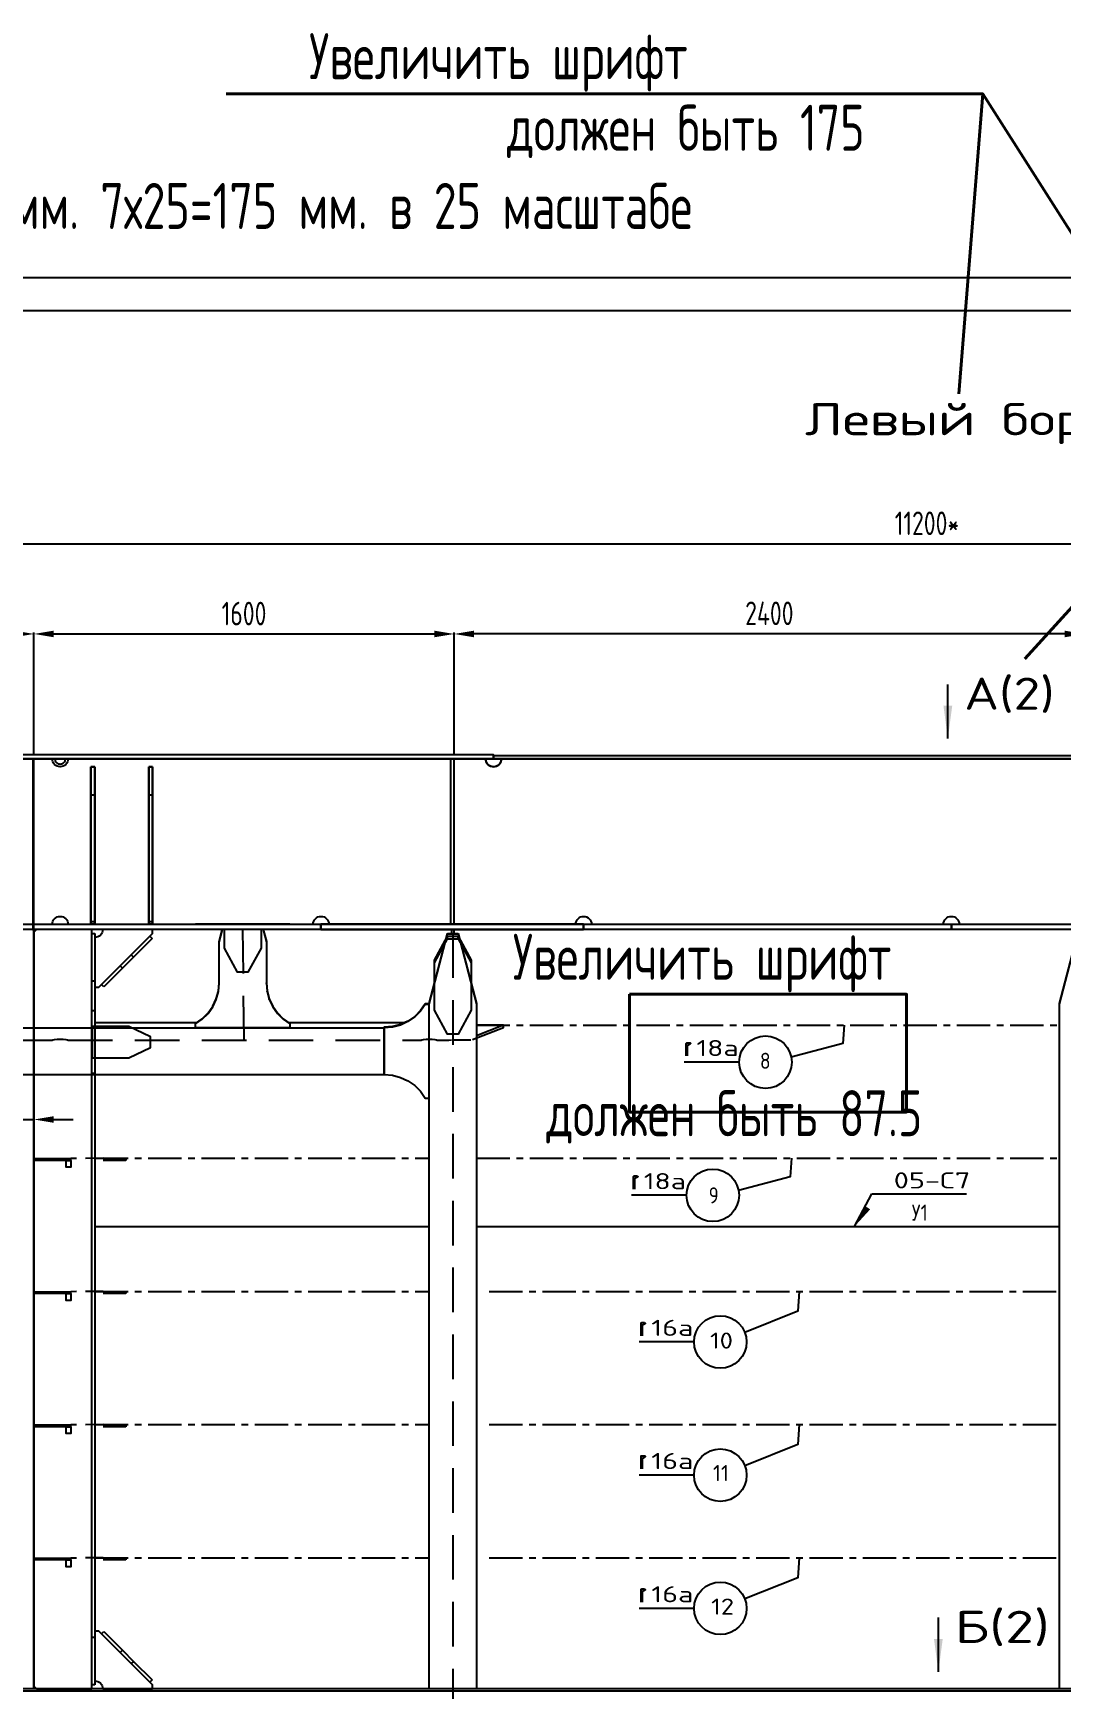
# Model space of a CAD drawing. Header units: millimetres. Extents: x -438477 to 631584, y 118817 to 676146.
# Drawn here: x 159573 to 163486, y 343485 to 349791 of the extents above; entities that cross this region are included whole.
import ezdxf
from ezdxf.enums import TextEntityAlignment as Align

# ---------------------------------------------------------------- set-up
doc = ezdxf.new("R2010")
doc.units = ezdxf.units.MM
for name, pattern in [('AVEVASOLID', [7.5, 7.5]), ('CENTERX2', [20.32, 12.7, -2.54, 2.54, -2.54]), ('DASHED', [2.546053, 1.697368, -0.848684])]:
    doc.linetypes.add(name, pattern=pattern)
doc.layers.get('Defpoints').update_dxf_attribs({"linetype": 'CONTINUOUS'})
for name, color, linetype in [('20_1', 1, 'CONTINUOUS'), ('20_FORMAT', 140, 'CONTINUOUS'), ('20_POZ', 4, 'CONTINUOUS'), ('20_TEXT', 1, 'CONTINUOUS')]:
    doc.layers.add(name, color=color, linetype=linetype)
doc.styles.add('SIMPLEX', font='simplex.shx', dxfattribs={"width": 0.7})
doc.dimstyles.new('Lineyny', dxfattribs={"dimscale": 30, "dimtxt": 3, "dimasz": 2.5, "dimexe": 0.18, "dimexo": 0.625, "dimgap": 1, "dimtad": 1, "dimdec": 0, "dimlfac": -1, "dimzin": 0, "dimtxsty": 'SIMPLEX', "dimcen": 0, "dimdle": 0.38, "dimclrd": 2, "dimclre": 2, "dimclrt": 2, "dimadec": 0, "dimazin": 0, "dimtfac": 1, "dimtdec": 0, "dimtmove": 0, "dimatfit": 0, "dimfxl": 1, "dimtolj": 1, "dimtzin": 0, "dimlwd": -1, "dimarcsym": 0})

# ---------------------------------------------------------------- blocks, each defined once
blk = doc.blocks.new('*D7')
at = {"layer": '20_1', "color": 2, "lineweight": -2, "ltscale": 30, "transparency": 16777216}
for p, q in [((157376.4, 347047), (157376.4, 347851.2)), ((168576.6, 346396), (168576.6, 347851.2))]:
    blk.add_line(p, q, dxfattribs=at)
at = {"layer": '20_1', "color": 2, "ltscale": 30, "transparency": 16777216}
blk.add_line((157451.4, 347845.8), (168501.6, 347845.8), dxfattribs=at)
at = {"layer": '20_1', "color": 2, "ltscale": 25, "transparency": 16777216}
for points in [[(157451.4, 347858.3), (157451.4, 347833.3), (157376.4, 347845.8)], [(168501.6, 347833.3), (168501.6, 347858.3), (168576.6, 347845.8)]]:
    blk.add_solid(points, dxfattribs=at)
at = {"layer": 'Defpoints', "color": 0, "ltscale": 25, "transparency": 16777216}
for p in [(168576.6, 347845.8), (157376.4, 347028.2), (168576.6, 346377.2)]:
    blk.add_point(p, dxfattribs=at)
at = {"layer": '20_1', "color": 2, "ltscale": 25, "transparency": 16777216, "insert": (162976.5, 347924.3), "char_height": 90, "attachment_point": 5, "style": 'SIMPLEX'}
blk.add_mtext('\\A1;11200*', dxfattribs=at)
blk = doc.blocks.new('*D29')
at = {"layer": '20_1', "color": 2, "ltscale": 30, "transparency": 16777216}
for p, q in [((159476.4, 345653.7), (159101, 345653.7)), ((159401.4, 345653.7), (159326.4, 345653.7)), ((159476.4, 345653.7), (159576.4, 345653.7)), ((159651.4, 345653.7), (159726.4, 345653.7))]:
    blk.add_line(p, q, dxfattribs=at)
at = {"layer": '20_1', "color": 2, "lineweight": -2, "ltscale": 30, "transparency": 16777216}
for p, q in [((159476.4, 345612.6), (159476.4, 345659.1)), ((159576.4, 345612.6), (159576.4, 345659.1))]:
    blk.add_line(p, q, dxfattribs=at)
at = {"layer": '20_1', "color": 2, "ltscale": 25, "transparency": 16777216}
for points in [[(159401.4, 345641.2), (159401.4, 345666.2), (159476.4, 345653.7)], [(159651.4, 345666.2), (159651.4, 345641.2), (159576.4, 345653.7)]]:
    blk.add_solid(points, dxfattribs=at)
at = {"layer": 'Defpoints', "color": 0, "ltscale": 25, "transparency": 16777216}
for p in [(159576.4, 345653.7), (159476.4, 345593.8), (159576.4, 345593.8)]:
    blk.add_point(p, dxfattribs=at)
at = {"layer": '20_1', "color": 2, "ltscale": 25, "transparency": 16777216, "insert": (159204.2, 345728.7), "char_height": 90, "attachment_point": 5, "style": 'SIMPLEX'}
blk.add_mtext('\\A1;100*', dxfattribs=at)
blk = doc.blocks.new('*D32')
at = {"layer": '20_1', "color": 2, "lineweight": -2, "ltscale": 30, "transparency": 16777216}
for p, q in [((157376.4, 347047), (157376.4, 347508.3)), ((159576.4, 347046), (159576.4, 347508.3))]:
    blk.add_line(p, q, dxfattribs=at)
at = {"layer": '20_1', "color": 2, "ltscale": 30, "transparency": 16777216}
blk.add_line((157451.4, 347502.9), (159501.4, 347502.9), dxfattribs=at)
at = {"layer": '20_1', "color": 2, "ltscale": 25, "transparency": 16777216}
for points in [[(157451.4, 347515.4), (157451.4, 347490.4), (157376.4, 347502.9)], [(159501.4, 347490.4), (159501.4, 347515.4), (159576.4, 347502.9)]]:
    blk.add_solid(points, dxfattribs=at)
at = {"layer": 'Defpoints', "color": 0, "ltscale": 25, "transparency": 16777216}
for p in [(159576.4, 347502.9), (157376.4, 347028.2), (159576.4, 347027.2)]:
    blk.add_point(p, dxfattribs=at)
at = {"layer": '20_1', "color": 2, "ltscale": 25, "transparency": 16777216, "insert": (158476.4, 347581.4), "char_height": 90, "attachment_point": 5, "style": 'SIMPLEX'}
blk.add_mtext('\\A1;2200', dxfattribs=at)
blk = doc.blocks.new('*D33')
at = {"layer": '20_1', "color": 2, "lineweight": -2, "ltscale": 30, "transparency": 16777216}
for p, q in [((159576.4, 347046), (159576.4, 347508.3)), ((161176.4, 347046), (161176.4, 347508.3))]:
    blk.add_line(p, q, dxfattribs=at)
at = {"layer": '20_1', "color": 2, "ltscale": 30, "transparency": 16777216}
blk.add_line((159651.4, 347502.9), (161101.4, 347502.9), dxfattribs=at)
at = {"layer": '20_1', "color": 2, "ltscale": 25, "transparency": 16777216}
for points in [[(159651.4, 347515.4), (159651.4, 347490.4), (159576.4, 347502.9)], [(161101.4, 347490.4), (161101.4, 347515.4), (161176.4, 347502.9)]]:
    blk.add_solid(points, dxfattribs=at)
at = {"layer": 'Defpoints', "color": 0, "ltscale": 25, "transparency": 16777216}
for p in [(161176.4, 347502.9), (159576.4, 347027.2), (161176.4, 347027.2)]:
    blk.add_point(p, dxfattribs=at)
at = {"layer": '20_1', "color": 2, "ltscale": 25, "transparency": 16777216, "insert": (160376.4, 347580.5), "char_height": 90, "attachment_point": 5, "style": 'SIMPLEX'}
blk.add_mtext('\\A1;1600', dxfattribs=at)
blk = doc.blocks.new('*D34')
at = {"layer": '20_1', "color": 2, "lineweight": -2, "ltscale": 30, "transparency": 16777216}
for p, q in [((161176.4, 347046), (161176.4, 347508.3)), ((163576.4, 347046), (163576.4, 347508.3))]:
    blk.add_line(p, q, dxfattribs=at)
at = {"layer": '20_1', "color": 2, "ltscale": 30, "transparency": 16777216}
blk.add_line((163501.4, 347502.9), (161251.4, 347502.9), dxfattribs=at)
at = {"layer": '20_1', "color": 2, "ltscale": 25, "transparency": 16777216}
for points in [[(161251.4, 347515.4), (161251.4, 347490.4), (161176.4, 347502.9)], [(163501.4, 347490.4), (163501.4, 347515.4), (163576.4, 347502.9)]]:
    blk.add_solid(points, dxfattribs=at)
at = {"layer": 'Defpoints', "color": 0, "ltscale": 25, "transparency": 16777216}
for p in [(161176.4, 347502.9), (161176.4, 347027.2), (163576.4, 347027.2)]:
    blk.add_point(p, dxfattribs=at)
at = {"layer": '20_1', "color": 2, "ltscale": 25, "transparency": 16777216, "insert": (162376.4, 347581.4), "char_height": 90, "attachment_point": 5, "style": 'SIMPLEX'}
blk.add_mtext('\\A1;2400', dxfattribs=at)

msp = doc.modelspace()

# ---------------------------------------------------------------- hatches: boundary and pattern name
at = {"layer": '20_1'}
msp.add_hatch(color=6, dxfattribs=at).paths.add_polyline_path([(162760.289, 345311.532), (162741.804, 345323.482), (162700.539, 345246.221)])

# ---------------------------------------------------------------- linework, layer by layer
at = {"layer": '20_1', "color": 0, "linetype": 'AVEVASOLID'}
for p, q in [((162509.688, 347027.221), (159476.357, 347027.221)), ((159576.357, 343485.22), (159576.357, 347027.221)), ((159576.357, 343485.22), (159576.357, 347027.221)), ((161162.355, 347027.221), (161162.355, 346397.219)), ((161176.357, 346397.225), (161176.357, 347027.221)), ((159808.339, 346997.219), (159793.337, 346997.219)), ((159793.337, 346997.219), (159793.337, 346407.22)), ((159793.337, 346997.219), (159808.339, 346997.219)), ((159793.337, 346890.222), (159793.337, 346997.219)), ((159808.339, 346407.22), (159808.339, 346997.219)), ((159808.339, 346997.219), (159808.339, 346890.222)), ((160013.356, 346997.219), (160028.359, 346997.219)), ((160013.356, 346890.222), (160013.356, 346997.219)), ((160028.359, 346997.219), (160013.356, 346997.219)), ((160013.356, 346997.219), (160013.356, 346407.22)), ((160028.359, 346997.219), (160028.359, 346890.222)), ((160028.359, 346407.22), (160028.359, 346997.219)), ((159793.337, 346890.222), (159808.339, 346890.222)), ((159793.337, 346397.219), (159793.337, 346890.222)), ((159808.339, 346890.222), (159808.339, 346397.219)), ((160013.356, 346890.222), (160028.359, 346890.222)), ((160013.356, 346397.219), (160013.356, 346890.222)), ((160028.359, 346890.222), (160028.359, 346397.219)), ((159793.337, 346407.22), (159808.339, 346407.22)), ((159793.337, 346407.22), (159793.337, 346397.219)), ((159808.339, 346397.219), (159808.339, 346407.22)), ((160013.356, 346407.22), (160028.359, 346407.22)), ((160013.356, 346407.22), (160013.356, 346397.219)), ((160028.359, 346397.219), (160028.359, 346407.22)), ((161166.353, 346377.221), (161166.353, 346362.222)), ((161176.357, 346362.222), (161176.357, 346377.221)), ((159576.357, 345504.741), (159716.353, 345504.741)), ((159716.353, 345497.74), (159576.357, 345497.74)), ((159576.357, 344997.671), (159716.353, 344997.671)), ((159716.353, 344990.67), (159576.357, 344990.67)), ((159576.357, 344490.357), (159716.353, 344490.357)), ((159716.353, 344483.357), (159576.357, 344483.357)), ((159576.357, 343983.062), (159716.353, 343983.062)), ((159716.353, 343976.061), (159576.357, 343976.061)), ((163391.347, 343485.22), (157776.357, 343485.22))]:
    msp.add_line(p, q, dxfattribs=at)
at = {"layer": '20_1', "linetype": 'AVEVASOLID'}
for p, q in [((165543.026, 347027.221), (162509.688, 347027.221)), ((159808.358, 346362.222), (159808.358, 346182.22)), ((161364.474, 346002.99), (161246.475, 345956.55)), ((161364.474, 346012.886), (161261.354, 345972.303)), ((159840.358, 345505.898), (159926.357, 345505.898)), ((159926.357, 345497.9), (159840.358, 345497.9)), ((159926.357, 345505.898), (159926.357, 345497.9)), ((159840.358, 344998.829), (159926.357, 344998.829)), ((159926.357, 344990.83), (159840.358, 344990.83)), ((159926.357, 344998.829), (159926.357, 344990.83)), ((159840.358, 344491.515), (159926.357, 344491.515)), ((159926.357, 344483.516), (159840.358, 344483.516)), ((159926.357, 344491.515), (159926.357, 344483.516)), ((159840.358, 343984.22), (159926.357, 343984.22)), ((159926.357, 343976.221), (159840.358, 343976.221)), ((159926.357, 343984.22), (159926.357, 343976.221)), ((159796.358, 343500.219), (159796.358, 343680.221)), ((159808.358, 343680.221), (159808.358, 343500.219))]:
    msp.add_line(p, q, dxfattribs=at)
at = {"layer": '20_1', "color": 7, "linetype": 'AVEVASOLID', "lineweight": 0}
msp.add_line((159576.357, 346408.221), (159576.357, 347016.241), dxfattribs=at)
at = {"layer": '20_1', "color": 12, "linetype": 'AVEVASOLID'}
for p, q in [((159793.337, 346397.219), (159808.339, 346397.219)), ((159808.339, 346397.219), (159793.337, 346397.219)), ((160028.359, 346397.219), (160013.356, 346397.219)), ((160013.356, 346397.219), (160028.359, 346397.219)), ((160551.357, 346397.21), (160191.353, 346397.21)), ((159796.358, 346362.222), (159808.358, 346362.222)), ((159796.358, 346182.22), (159796.358, 346362.222)), ((159947.042, 346280.905), (160017.751, 346351.614)), ((160026.235, 346343.13), (159955.526, 346272.421)), ((160017.751, 346351.614), (160026.235, 346343.13)), ((160301.357, 346306.063), (160301.357, 346377.221)), ((161151.357, 346360.36), (161151.357, 346362.377)), ((161151.357, 346362.377), (161191.353, 346362.377)), ((161151.357, 346341.821), (161151.357, 346352.407)), ((161151.357, 346352.407), (161191.353, 346352.407)), ((161191.353, 346360.36), (161191.353, 346362.377)), ((161191.353, 346341.821), (161191.353, 346352.407)), ((159904.671, 346238.537), (159947.042, 346280.905)), ((159955.526, 346272.421), (159913.155, 346230.053)), ((159947.042, 346280.905), (159955.526, 346272.421)), ((160281.356, 346171.792), (160281.356, 346329.196)), ((160461.354, 346329.196), (160461.354, 346171.792)), ((159833.962, 346167.828), (159904.671, 346238.537)), ((159913.155, 346230.053), (159842.446, 346159.344)), ((159913.155, 346230.053), (159904.671, 346238.537)), ((161101.357, 346070.043), (161101.357, 346250.237)), ((159796.358, 346182.22), (159808.358, 346182.22)), ((159796.358, 343680.221), (159796.358, 346182.22)), ((159808.358, 346182.22), (159808.358, 343680.221)), ((159842.446, 346159.344), (159833.962, 346167.828)), ((160278.621, 346142.88), (160281.356, 346173.782)), ((160239.241, 346059.32), (160257.241, 346084.753)), ((160257.241, 346084.753), (160270.498, 346112.884)), ((160257.241, 346082.736), (160257.241, 346084.753)), ((160270.498, 346112.89), (160278.621, 346142.88)), ((160270.498, 346110.873), (160270.498, 346112.89)), ((160278.621, 346140.862), (160278.621, 346142.88)), ((160464.089, 346140.862), (160464.089, 346142.88)), ((160464.089, 346142.88), (160472.213, 346112.89)), ((160472.213, 346110.873), (160472.213, 346112.89)), ((160472.213, 346112.89), (160485.476, 346084.75)), ((160485.476, 346082.733), (160485.476, 346084.75)), ((160485.476, 346084.75), (160503.463, 346059.332)), ((161066.353, 346093.777), (161048.36, 346068.344)), ((161066.353, 346091.76), (161066.353, 346093.777)), ((161081.356, 343485.22), (161081.356, 346093.179)), ((163481.356, 343485.22), (163481.356, 346093.179)), ((159808.358, 346022.886), (160196.163, 346022.886)), ((160217.061, 346037.362), (160239.235, 346059.313)), ((160217.061, 346035.345), (160217.061, 346037.362)), ((160239.241, 346057.299), (160239.241, 346059.32)), ((160503.469, 346057.299), (160503.469, 346059.316)), ((160503.469, 346059.316), (160525.655, 346037.362)), ((160525.655, 346035.345), (160525.655, 346037.362)), ((160546.549, 346022.886), (160988.133, 346022.886)), ((161000.472, 346028.579), (160972.036, 346015.46)), ((161000.472, 346026.562), (161000.472, 346028.579)), ((161026.174, 346046.389), (161000.484, 346028.588)), ((161048.36, 346068.344), (161026.174, 346046.389)), ((161026.174, 346044.372), (161026.174, 346046.389)), ((161048.36, 346066.326), (161048.36, 346068.344)), ((157676.357, 346002.7), (160910.476, 346002.7)), ((159796.358, 346008.221), (159796.358, 345888.22)), ((159808.358, 346008.221), (159796.358, 346008.221)), ((159808.358, 345888.22), (159808.358, 346008.221)), ((159809.835, 346008.221), (159808.358, 346008.221)), ((159814.26, 346008.221), (159809.835, 346008.221)), ((159821.566, 346008.221), (159814.26, 346008.221)), ((159831.636, 346008.221), (159821.566, 346008.221)), ((159937.362, 346008.221), (159831.636, 346008.221)), ((160910.476, 346002.7), (160910.476, 346004.717)), ((160910.476, 346002.7), (160910.476, 345824.581)), ((160972.036, 346015.46), (160941.726, 346007.424)), ((160941.726, 346005.407), (160941.726, 346007.424)), ((160972.036, 346013.442), (160972.036, 346015.46)), ((159796.358, 345888.22), (159808.358, 345888.22)), ((159808.358, 345888.22), (159809.835, 345888.22)), ((159809.835, 345888.22), (159814.26, 345888.22)), ((159814.26, 345888.22), (159821.566, 345888.22)), ((159821.566, 345888.22), (159831.636, 345888.22)), ((159831.636, 345888.22), (159937.362, 345888.22)), ((159576.357, 345497.74), (159576.357, 345504.741)), ((159576.357, 344990.67), (159576.357, 344997.671)), ((159576.357, 344483.357), (159576.357, 344490.357)), ((159576.357, 343976.061), (159576.357, 343983.062)), ((159833.962, 343694.613), (159842.446, 343703.097)), ((159904.671, 343623.904), (159833.962, 343694.613)), ((159842.446, 343703.097), (159913.155, 343632.388)), ((159808.358, 343680.221), (159796.358, 343680.221)), ((159904.671, 343623.904), (159913.155, 343632.388)), ((159947.042, 343581.536), (159904.671, 343623.904)), ((159913.155, 343632.388), (159955.526, 343590.02)), ((159955.526, 343590.02), (159947.042, 343581.536)), ((160017.751, 343510.827), (159947.042, 343581.536)), ((159955.526, 343590.02), (160026.235, 343519.311)), ((159808.358, 343500.219), (159796.358, 343500.219)), ((160026.235, 343519.311), (160017.751, 343510.827))]:
    msp.add_line(p, q, dxfattribs=at)
at = {"layer": '20_1', "color": 92, "linetype": 'AVEVASOLID', "lineweight": 0}
for p, q in [((160669.356, 346397.219), (160669.356, 346377.221)), ((160719.356, 346397.219), (160669.356, 346397.219)), ((160766.286, 346397.219), (160719.356, 346397.219)), ((160986.66, 346397.219), (160962.063, 346397.219)), ((161004.671, 346397.219), (160986.66, 346397.219)), ((161015.664, 346397.219), (161004.671, 346397.219)), ((161019.356, 346397.219), (161015.664, 346397.219)), ((161319.356, 346397.219), (161019.356, 346397.219)), ((161323.049, 346397.219), (161319.356, 346397.219)), ((161334.041, 346397.219), (161323.049, 346397.219)), ((161352.053, 346397.219), (161334.041, 346397.219)), ((161376.65, 346397.219), (161352.053, 346397.219)), ((161407.222, 346397.219), (161376.65, 346397.219)), ((161443.02, 346397.219), (161407.222, 346397.219)), ((161483.162, 346397.219), (161443.02, 346397.219)), ((161526.65, 346397.219), (161483.162, 346397.219)), ((161572.426, 346397.219), (161526.65, 346397.219)), ((161619.356, 346397.219), (161572.426, 346397.219)), ((163719.356, 346397.219), (163069.356, 346397.219)), ((163069.356, 346397.219), (163069.356, 346377.221)), ((163119.356, 346397.219), (163069.356, 346397.219)), ((160669.356, 346377.221), (160719.356, 346377.221)), ((160719.356, 346377.221), (160766.286, 346377.221)), ((160962.063, 346377.221), (160986.66, 346377.221)), ((160986.66, 346377.221), (161004.671, 346377.221)), ((161004.671, 346377.221), (161015.664, 346377.221)), ((161015.664, 346377.221), (161019.356, 346377.221)), ((161019.356, 346377.221), (161319.356, 346377.221)), ((161176.357, 346377.221), (161166.353, 346377.221)), ((161176.357, 346377.221), (161166.353, 346377.221)), ((161166.353, 346362.222), (161176.357, 346362.222)), ((161319.356, 346377.221), (161323.049, 346377.221)), ((161323.049, 346377.221), (161334.041, 346377.221)), ((161334.041, 346377.221), (161352.053, 346377.221)), ((161352.053, 346377.221), (161376.65, 346377.221)), ((161376.65, 346377.221), (161407.222, 346377.221)), ((161407.222, 346377.221), (161443.02, 346377.221)), ((161443.02, 346377.221), (161483.162, 346377.221)), ((161483.162, 346377.221), (161526.65, 346377.221)), ((161526.65, 346377.221), (161572.426, 346377.221)), ((161572.426, 346377.221), (161619.356, 346377.221)), ((163069.356, 346377.221), (163119.356, 346377.221)), ((163419.356, 346377.221), (163719.356, 346377.221)), ((159566.353, 343485.22), (159576.357, 343485.22)), ((159570.357, 343485.22), (159576.357, 343485.22))]:
    msp.add_line(p, q, dxfattribs=at)
at = {"layer": '20_1', "color": 1, "linetype": 'AVEVASOLID'}
for p, q in [((160812.063, 346397.219), (160766.286, 346397.219)), ((160855.55, 346397.219), (160812.063, 346397.219)), ((160895.693, 346397.219), (160855.55, 346397.219)), ((160931.49, 346397.219), (160895.693, 346397.219)), ((160962.063, 346397.219), (160931.49, 346397.219)), ((161669.356, 346397.219), (161619.356, 346397.219)), ((161669.356, 346377.221), (161669.356, 346397.219)), ((160766.286, 346377.221), (160812.063, 346377.221)), ((160812.063, 346377.221), (160855.55, 346377.221)), ((160855.55, 346377.221), (160895.693, 346377.221)), ((160895.693, 346377.221), (160931.49, 346377.221)), ((160931.49, 346377.221), (160962.063, 346377.221)), ((161619.356, 346377.221), (161669.356, 346377.221)), ((161261.354, 346012.886), (161364.474, 346012.886))]:
    msp.add_line(p, q, dxfattribs=at)
at = {"layer": '20_1', "color": 0, "linetype": 'DASHED', "ltscale": 100}
for p, q in [((160376.357, 345955.239), (160372.058, 346377.221)), ((161171.355, 346362.377), (161171.355, 336560.47))]:
    msp.add_line(p, q, dxfattribs=at)
at = {"layer": '20_1', "linetype": 'DASHED', "ltscale": 40}
for p, q in [((161171.355, 345956.55), (161246.475, 345956.55)), ((159840.358, 345505.898), (159716.353, 345504.9)), ((159840.358, 344998.829), (159716.353, 344997.831)), ((159840.358, 344491.515), (159716.353, 344490.517)), ((159840.358, 343984.22), (159716.353, 343983.222))]:
    msp.add_line(p, q, dxfattribs=at)
at = {"layer": '20_1', "color": 3, "linetype": 'CENTERX2', "ltscale": 10}
for p, q in [((161261.354, 346012.886), (163481.356, 346012.886)), ((159808.358, 345505.898), (161081.356, 345505.898)), ((161261.354, 345505.898), (163481.356, 345505.898)), ((159808.358, 344998.829), (161081.356, 344998.829)), ((161309.688, 344998.829), (163481.356, 344998.829)), ((159808.358, 344491.515), (161081.356, 344491.515)), ((161309.688, 344491.515), (163481.356, 344491.515)), ((159808.358, 343984.22), (161081.356, 343984.22)), ((161309.688, 343984.22), (163481.356, 343984.22))]:
    msp.add_line(p, q, dxfattribs=at)
at = {"layer": '20_1', "color": 1, "ltscale": 30}
for p, q in [((161364.474, 346012.886), (161261.354, 346012.886)), ((161364.474, 346002.99), (161364.474, 346012.886))]:
    msp.add_line(p, q, dxfattribs=at)
at = {"layer": '20_1', "color": 0, "ltscale": 30}
for p, q in [((159716.353, 345497.74), (159716.353, 345504.741)), ((159716.353, 344990.67), (159716.353, 344997.671)), ((159716.353, 344483.357), (159716.353, 344490.357)), ((159716.353, 343976.061), (159716.353, 343983.062))]:
    msp.add_line(p, q, dxfattribs=at)
at = {"layer": '20_1', "color": 6}
for p, q in [((162700.539, 345246.221), (162767.212, 345371.053)), ((162767.212, 345371.053), (163127.659, 345371.053))]:
    msp.add_line(p, q, dxfattribs=at)
at = {"layer": '20_1', "color": 6, "linetype": 'AVEVASOLID'}
for p, q in [((159808.358, 345246.221), (161081.356, 345246.221)), ((161261.354, 345246.221), (163481.356, 345246.221))]:
    msp.add_line(p, q, dxfattribs=at)
at = {"layer": '20_1', "color": 30, "lineweight": 40, "ltscale": 25}
for points in [[(163098.46, 348416.836), (163189.526, 349559.407), (160307.87, 349559.407)], [(163189.526, 349559.407), (164061.399, 348189.934), (163349.437, 347407.686)]]:
    msp.add_lwpolyline(points, dxfattribs=at)
at = {"layer": '20_1', "color": 0, "linetype": 'AVEVASOLID'}
for points in [[(157776.357, 347027.221), (161326.375, 347027.221), (161326.375, 347042.221), (157776.357, 347042.221), (157776.357, 347027.221)], [(157776.357, 347027.221), (161326.375, 347027.221), (161326.375, 347042.221), (157776.357, 347042.221), (157776.357, 347027.221)], [(161326.375, 347027.221), (168976.357, 347027.221), (168976.357, 347039.221), (161326.375, 347039.221), (161326.375, 347027.221)], [(161326.375, 347027.221), (168976.357, 347027.221), (168976.357, 347039.221), (161326.375, 347039.221), (161326.375, 347027.221)], [(159716.353, 345497.74), (159716.353, 345471.739), (159699.685, 345471.739), (159699.685, 345497.74), (159716.353, 345497.74)], [(159716.353, 344990.67), (159716.353, 344964.669), (159699.685, 344964.669), (159699.685, 344990.67), (159716.353, 344990.67)], [(159716.353, 344483.357), (159716.353, 344457.356), (159699.685, 344457.356), (159699.685, 344483.357), (159716.353, 344483.357)], [(159716.353, 343976.061), (159716.353, 343950.06), (159699.685, 343950.06), (159699.685, 343976.061), (159716.353, 343976.061)], [(157776.357, 343477.221), (168976.357, 343477.221), (168976.357, 343485.22), (157776.357, 343485.22), (157776.357, 343477.221)]]:
    msp.add_lwpolyline(points, dxfattribs=at)
at = {"layer": '20_1', "color": 1, "linetype": 'AVEVASOLID'}
msp.add_lwpolyline([(157806.356, 347027.221), (159446.358, 347027.221, 0.19890833), (159452.218, 347013.079, 0.19898161), (159466.353, 347007.22, 0.19890833), (159480.495, 347013.079, 0.19890833), (159486.354, 347027.221), (159656.356, 347027.221, 0.19890833), (159662.215, 347013.079, 0.19890833), (159676.357, 347007.22, 0.19890833), (159690.499, 347013.079, 0.19890833), (159696.358, 347027.221), (161296.376, 347027.221, 0.19892856), (161305.159, 347006.008, 0.19888391), (161326.375, 346997.219, 0.19888391), (161347.591, 347006.008, 0.19892856), (161356.374, 347027.221), (161596.376, 347027.221)], format="xyb", dxfattribs=at)
msp.add_lwpolyline([(157806.356, 347027.221), (159446.358, 347027.221, 0.19890833), (159452.218, 347013.079, 0.19898161), (159466.353, 347007.22, 0.19890833), (159480.495, 347013.079, 0.19890833), (159486.354, 347027.221), (159656.356, 347027.221, 0.19890833), (159662.215, 347013.079, 0.19890833), (159676.357, 347007.22, 0.19890833), (159690.499, 347013.079, 0.19890833), (159696.358, 347027.221), (161296.376, 347027.221, 0.19892856), (161305.159, 347006.008, 0.19888391), (161326.375, 346997.219, 0.19888391), (161347.591, 347006.008, 0.19892856), (161356.374, 347027.221), (161596.376, 347027.221)], format="xyb", dxfattribs=at)
msp.add_lwpolyline([(157806.356, 347027.221), (159446.358, 347027.221, 0.19890833), (159452.218, 347013.079, 0.19898161), (159466.353, 347007.22, 0.19890833), (159480.495, 347013.079, 0.19890833), (159486.354, 347027.221), (159656.356, 347027.221, 0.19890833), (159662.215, 347013.079, 0.19890833), (159676.357, 347007.22, 0.19890833), (159690.499, 347013.079, 0.19890833), (159696.358, 347027.221), (161296.376, 347027.221, 0.19892856), (161305.159, 347006.008, 0.19888391), (161326.375, 346997.219, 0.19888391), (161347.591, 347006.008, 0.19892856), (161356.374, 347027.221), (161596.376, 347027.221)], format="xyb", dxfattribs=at)
at = {"layer": '20_1', "linetype": 'AVEVASOLID'}
for points in [[(168876.369, 347027.221), (161356.374, 347027.221, -0.19892856), (161347.591, 347006.008, -0.19888391), (161326.375, 346997.219, -0.19888391), (161305.159, 347006.008, -0.19892856), (161296.376, 347027.221), (159706.356, 347027.221, -0.19892856), (159697.573, 347006.008, -0.19888391), (159676.357, 346997.219, -0.19888391), (159655.141, 347006.008, -0.19892856), (159646.358, 347027.221), (159500.325, 347027.221, -0.19892856)], [(161656.356, 347027.221), (168946.358, 347027.221, 0.19892856), (168955.141, 347006.008, 0.19888391), (168976.357, 346997.219), (168976.357, 346847.219), (168876.369, 346847.219)], [(161656.356, 347027.221), (168946.358, 347027.221, 0.19892856), (168955.141, 347006.008, 0.19888391), (168976.357, 346997.219), (168976.357, 346847.219), (168876.369, 346847.219)], [(161656.356, 347027.221), (168946.358, 347027.221, 0.19892856), (168955.141, 347006.008, 0.19888391), (168976.357, 346997.219), (168976.357, 346847.219), (168876.369, 346847.219)], [(159500.325, 346397.219), (159646.358, 346397.219, -0.19892856), (159655.141, 346418.432, -0.19888391), (159676.357, 346427.221, -0.19888391), (159697.573, 346418.432, -0.19892856), (159706.356, 346397.219), (160639.345, 346397.219, -0.19892856), (160648.128, 346418.432, -0.19888391), (160669.344, 346427.221, -0.19888391), (160690.56, 346418.432, -0.19892856), (160699.343, 346397.219), (161639.345, 346397.219, -0.19892856), (161648.128, 346418.432, -0.19888391), (161669.344, 346427.221, -0.19888391), (161690.56, 346418.432, -0.19892856), (161699.343, 346397.219), (163039.345, 346397.219, -0.19892856), (163048.128, 346418.432, -0.19888391), (163069.344, 346427.221, -0.19888391), (163090.56, 346418.432, -0.19892856), (163099.343, 346397.219), (164039.345, 346397.219, -0.19892856)], [(160028.359, 346377.221), (159838.356, 346377.221, -0.19892856), (159829.573, 346356.008, -0.19888391), (159808.358, 346347.219), (159808.358, 346157.22), (159823.354, 346157.22), (160028.359, 346362.222), (160028.359, 346377.221)], [(159808.358, 343705.221), (159808.358, 343515.222, -0.19888391), (159829.573, 343506.433, -0.19892856), (159838.356, 343485.22), (160028.359, 343485.22), (160028.359, 343500.219), (159823.354, 343705.221), (159808.358, 343705.221)]]:
    msp.add_lwpolyline(points, format="xyb", dxfattribs=at)
at = {"layer": '20_1', "color": 7, "linetype": 'AVEVASOLID', "lineweight": 0}
msp.add_lwpolyline([(159570.357, 347026.22), (159570.357, 346376.22), (159576.357, 346376.22), (159576.357, 347026.22), (159570.357, 347026.22)], dxfattribs=at)
at = {"layer": '20_1', "color": 1, "linetype": 'AVEVASOLID'}
for points in [[(157976.339, 346397.219), (160669.344, 346397.219), (160669.344, 346377.221), (157976.339, 346377.221), (157976.339, 346397.219)], [(160669.356, 346397.219), (161669.344, 346397.219), (161669.344, 346377.221), (160669.356, 346377.221), (160669.356, 346397.219)], [(163069.344, 346377.221), (161669.344, 346377.221), (161669.344, 346397.219), (163069.344, 346397.219), (163069.344, 346377.221)]]:
    msp.add_lwpolyline(points, dxfattribs=at)
at = {"layer": '20_1', "color": 0, "ltscale": 30}
for points in [[(160669.356, 346377.221), (161669.341, 346377.221), (161669.341, 346397.225), (160669.356, 346397.225)], [(163069.356, 346397.219), (164069.344, 346397.219), (164069.344, 346377.221), (163069.356, 346377.221)]]:
    msp.add_lwpolyline(points, close=True, dxfattribs=at)
at = {"layer": '20_1', "color": 12, "linetype": 'AVEVASOLID'}
for points in [[(163069.356, 346397.219), (164069.344, 346397.219), (164069.344, 346377.221), (163069.356, 346377.221), (163069.356, 346397.219)], [(160281.356, 346329.196), (160281.356, 346331.216), (160293.409, 346377.221)], [(160281.356, 346329.196), (160293.938, 346377.221)], [(160441.353, 346377.221), (160441.353, 346306.063), (160391.353, 346214.477), (160351.357, 346214.477), (160301.357, 346306.063)], [(160448.772, 346377.221), (160461.354, 346329.196)], [(160449.301, 346377.221), (160461.354, 346331.216), (160461.354, 346329.196)], [(161081.356, 346093.179), (161081.356, 346095.196), (161151.357, 346362.377)], [(161081.356, 346093.179), (161151.357, 346360.36), (161191.353, 346360.36), (161261.354, 346093.179)], [(161101.357, 346250.237), (161101.357, 346260.824), (161151.357, 346352.407)], [(161101.357, 346250.237), (161151.357, 346341.821), (161191.353, 346341.821), (161241.353, 346250.237)], [(161191.353, 346362.377), (161261.354, 346095.196), (161261.354, 346093.179)], [(161191.353, 346352.407), (161241.353, 346260.824), (161241.353, 346250.237)], [(163481.356, 346093.179), (163481.356, 346095.196), (163551.357, 346362.377)], [(163481.356, 346093.179), (163551.357, 346360.36), (163591.353, 346360.36), (163661.354, 346093.179)], [(161241.353, 346250.237), (161241.353, 346070.043), (161191.353, 345978.46), (161151.357, 345978.46), (161101.357, 346070.043)], [(160191.353, 346017.538), (160217.061, 346035.345), (160239.241, 346057.299), (160257.241, 346082.736), (160270.498, 346110.873), (160278.621, 346140.862), (160281.356, 346171.792)], [(160461.354, 346171.792), (160461.354, 346173.809), (160464.089, 346142.886)], [(160461.354, 346171.792), (160464.089, 346140.862), (160472.213, 346110.873), (160485.476, 346082.733), (160503.469, 346057.299), (160525.655, 346035.345), (160551.357, 346017.538)], [(160910.476, 345824.581), (160941.732, 345821.874), (160972.036, 345813.839), (161000.472, 345800.717), (161026.174, 345782.907), (161048.36, 345760.952), (161066.353, 345735.519), (161081.356, 345735.519), (161081.356, 346091.76)], [(161081.356, 346091.76), (161066.353, 346091.76), (161048.36, 346066.326), (161026.174, 346044.372), (161000.472, 346026.562), (160972.036, 346013.442), (160941.726, 346005.407), (160910.476, 346002.7)], [(161081.356, 346091.76), (161081.356, 346093.777), (161066.353, 346093.777)], [(161261.354, 346093.179), (161261.354, 343485.22)], [(159796.358, 345828.219), (159796.358, 346068.221), (159808.358, 346068.221), (159808.358, 345828.219), (159796.358, 345828.219)], [(160191.353, 346017.538), (160191.353, 346019.555), (160217.061, 346037.362)], [(160551.357, 346017.538), (160551.357, 346002.694), (160191.353, 346002.694), (160191.353, 346017.538)], [(160525.655, 346037.362), (160551.357, 346019.555), (160551.357, 346017.538)], [(157676.357, 346002.7), (157676.357, 345824.578), (160910.476, 345824.578), (160910.476, 346002.7)], [(159937.362, 345888.22), (160020.107, 345928.219), (160020.107, 345968.221), (159937.362, 346008.221)], [(160941.726, 346007.424), (160910.476, 346004.717), (160910.476, 346002.7)]]:
    msp.add_lwpolyline(points, dxfattribs=at)
at = {"layer": '20_1', "linetype": 'AVEVASOLID'}
msp.add_lwpolyline([(159576.357, 346367.221), (159576.357, 343495.22), (159586.354, 343485.22), (159796.358, 343485.22), (159796.358, 346377.221), (159586.354, 346377.221), (159576.357, 346367.221)], dxfattribs=at)
at = {"layer": '20_1', "color": 30, "lineweight": 40, "ltscale": 25}
msp.add_lwpolyline([(161844.164, 346130.854), (162898.841, 346130.854), (162898.841, 345681.598), (161844.164, 345681.598)], close=True, dxfattribs=at)
at = {"layer": '20_1', "color": 0, "linetype": 'DASHED', "ltscale": 100}
msp.add_lwpolyline([(159496.358, 345955.239), (159646.358, 345955.239), (159648.641, 345956.893), (159655.141, 345958.297), (159664.876, 345959.237), (159676.357, 345959.564), (159687.838, 345959.237), (159697.573, 345958.297), (159704.073, 345956.893), (159706.356, 345955.239), (161051.357, 345955.239), (161053.64, 345956.893), (161060.14, 345958.297), (161069.875, 345959.237), (161081.356, 345959.564), (161092.836, 345959.237), (161102.572, 345958.297), (161109.072, 345956.893), (161111.354, 345955.239), (161156.356, 345955.239), (161166.353, 345956.683)], dxfattribs=at)
at = {"layer": '20_1', "color": 4, "ltscale": 20}
for points in [[(162661.684, 346012.886), (162656.384, 345942.642), (162459.867, 345890.583)], [(162461.096, 345505.898), (162455.796, 345435.654), (162259.279, 345383.595)], [(162489.757, 344998.829), (162485.061, 344923.232), (162282.929, 344842.53)], [(162489.757, 344491.515), (162485.061, 344415.919), (162282.929, 344335.216)], [(162489.757, 343984.22), (162485.061, 343908.623), (162282.929, 343827.921)]]:
    msp.add_lwpolyline(points, dxfattribs=at)
at = {"layer": '20_FORMAT', "color": 4}
msp.add_lwpolyline([(154777.063, 334008.858), (175802.063, 334008.858), (175802.063, 348858.858), (154777.063, 348858.858)], close=True, dxfattribs=at)
at = {"layer": '20_FORMAT', "color": 7}
msp.add_lwpolyline([(155277.063, 334133.858), (175677.063, 334133.858), (175677.063, 348733.858), (155277.063, 348733.858)], close=True, dxfattribs=at)
at = {"layer": '20_POZ'}
for p, q in [((162261.629, 345871.895), (162052.384, 345871.895)), ((162061.041, 345364.907), (161851.796, 345364.907)), ((162089.702, 344806.353), (161880.457, 344806.353)), ((162089.702, 344299.039), (161880.457, 344299.039)), ((162089.702, 343791.744), (161880.457, 343791.744))]:
    msp.add_line(p, q, dxfattribs=at)
at = {"layer": '20_POZ', "color": 7}
for points in [[(162059.854, 345895.713), (162059.854, 345943.213, -0.41421356), (162062.354, 345945.713), (162073.354, 345945.713, -0.70415525), (162074.941, 345941.281), (162065.104, 345935.602, 0.26794919), (162063.854, 345933.437), (162063.854, 345895.713)], [(161859.266, 345388.725), (161859.266, 345436.225, -0.41421356), (161861.766, 345438.725), (161872.766, 345438.725, -0.70415525), (161874.353, 345434.293), (161864.516, 345428.614, 0.26794919), (161863.266, 345426.449), (161863.266, 345388.725)], [(161887.927, 344830.171), (161887.927, 344877.671, -0.41421356), (161890.427, 344880.171), (161901.427, 344880.171, -0.70415525), (161903.014, 344875.739), (161893.177, 344870.06, 0.26794919), (161891.927, 344867.895), (161891.927, 344830.171)], [(161887.927, 344322.857), (161887.927, 344370.357, -0.41421356), (161890.427, 344372.857), (161901.427, 344372.857, -0.70415525), (161903.014, 344368.425), (161893.177, 344362.746, 0.26794919), (161891.927, 344360.581), (161891.927, 344322.857)], [(161887.927, 343815.562), (161887.927, 343863.062, -0.41421356), (161890.427, 343865.562), (161901.427, 343865.562, -0.70415525), (161903.014, 343861.13), (161893.177, 343855.451, 0.26794919), (161891.927, 343853.286), (161891.927, 343815.562)]]:
    msp.add_lwpolyline(points, format="xyb", dxfattribs=at)
at = {"layer": '20_POZ'}
for centre in [(162361.629, 345871.895), (162161.041, 345364.907), (162189.702, 344806.353), (162189.702, 344299.039), (162189.702, 343791.744)]:
    msp.add_circle(centre, 100, dxfattribs=at)
at = {"layer": '20_TEXT', "color": 7}
for p, q in [((163056.002, 347104.148), (163056.002, 347310.918)), ((163019.919, 343550.147), (163019.919, 343756.917))]:
    msp.add_line(p, q, dxfattribs=at)
for points in [[(163039.335, 347229.148), (163056.002, 347104.148), (163072.669, 347229.148)], [(163039.335, 347229.148), (163056.002, 347104.148), (163072.669, 347229.148)], [(163003.252, 343675.147), (163019.919, 343550.147), (163036.586, 343675.147)], [(163003.252, 343675.147), (163019.919, 343550.147), (163036.586, 343675.147)]]:
    msp.add_solid(points, dxfattribs=at)

# ---------------------------------------------------------------- texts
at = {"layer": '20_1', "color": 30, "lineweight": 40, "ltscale": 25, "style": 'SIMPLEX', "width": 0.7}
for s, p in [('Увеличить шрифт ', (160623.724, 349615.761)), ('должен быть 175 ', (161377.841, 349343.239)), ('Н=7 мм. 7х25=175 мм. в 25 масштабе', (159115.113, 349045.552)), ('Увеличить шрифт ', (161399.388, 346185.632)), ('должен быть 87.5 ', (161527.167, 345589.991))]:
    msp.add_text(s, height=175, dxfattribs=at).set_placement(p)
at = {"layer": '20_1', "color": 6, "ltscale": 20, "style": 'SIMPLEX'}
msp.add_text('05-С7', height=61.25, dxfattribs=at).set_placement((162850.023, 345391.264), (163141.69, 345391.264), align=Align.ALIGNED)
at = {"layer": '20_1', "color": 1, "style": 'SIMPLEX'}
msp.add_text('У1', height=61.25, dxfattribs=at).set_placement((162918.531, 345268.272), (162979.781, 345268.272), align=Align.ALIGNED)
at = {"layer": '20_POZ', "style": 'SIMPLEX'}
for s, p, p2 in [('18а', (162098.791, 345895.141), (162259.208, 345895.141)), ('8', (162340.575, 345846.631), (162381.409, 345846.631)), ('18а', (161898.203, 345388.154), (162058.62, 345388.154)), ('9', (162145.601, 345334.028), (162183.518, 345334.028)), ('16а', (161926.864, 344829.599), (162087.281, 344829.599)), ('10', (162150.402, 344781.088), (162237.902, 344781.088)), ('16а', (161926.864, 344322.286), (162087.281, 344322.286)), ('11', (162161.63, 344276.582), (162222.88, 344276.582)), ('16а', (161926.864, 343814.99), (162087.281, 343814.99)), ('12', (162154.613, 343767.883), (162242.113, 343767.883))]:
    msp.add_text(s, height=61.25, dxfattribs=at).set_placement(p, p2, align=Align.ALIGNED)
at = {"layer": '20_TEXT', "color": 7, "style": 'SIMPLEX'}
for s, p, p2 in [('Левый борт', (162512.288, 348259.574), (163684.788, 348259.574)), ('А(2)', (163118.262, 347214.269), (163462.428, 347214.269)), ('Б(2)', (163082.178, 343660.268), (163443.845, 343660.268))]:
    msp.add_text(s, height=122.5, dxfattribs=at).set_placement(p, p2, align=Align.ALIGNED)

# ---------------------------------------------------------------- dimensions: what is measured, and where the dimension line sits
at = {"layer": '20_1', "ltscale": 30}
dim = msp.add_linear_dim(base=(168576.65, 347845.766), p1=(157376.357, 347028.23), p2=(168576.65, 346377.218), text='<>*', dimstyle='Lineyny', dxfattribs=at)
dim.commit()
dim.dimension.update_dxf_attribs({"geometry": '*D7', "text_midpoint": (162976.503, 347924.252)})
for base, p1, p2, picture, middle in [((159576.357, 347502.924), (157376.357, 347028.23), (159576.357, 347027.221), '*D32', (158476.357, 347581.409)), ((161176.357, 347502.924), (159576.357, 347027.221), (161176.357, 347027.221), '*D33', (160376.357, 347580.528)), ((161176.357, 347502.924), (163576.357, 347027.221), (161176.357, 347027.221), '*D34', (162376.357, 347581.409))]:
    dim = msp.add_linear_dim(base=base, p1=p1, p2=p2, dimstyle='Lineyny', dxfattribs=at)
    dim.commit()
    dim.dimension.update_dxf_attribs({"geometry": picture, "text_midpoint": middle})
dim = msp.add_linear_dim(base=(159576.357, 345653.729), p1=(159476.357, 345593.84), p2=(159576.357, 345593.84), text='<>*', dimstyle='Lineyny', dxfattribs=at)
dim.commit()
dim.dimension.update_dxf_attribs({"geometry": '*D29', "text_midpoint": (159204.219, 345653.729), "dimtype": 160})

doc.saveas('drawing.dxf')
